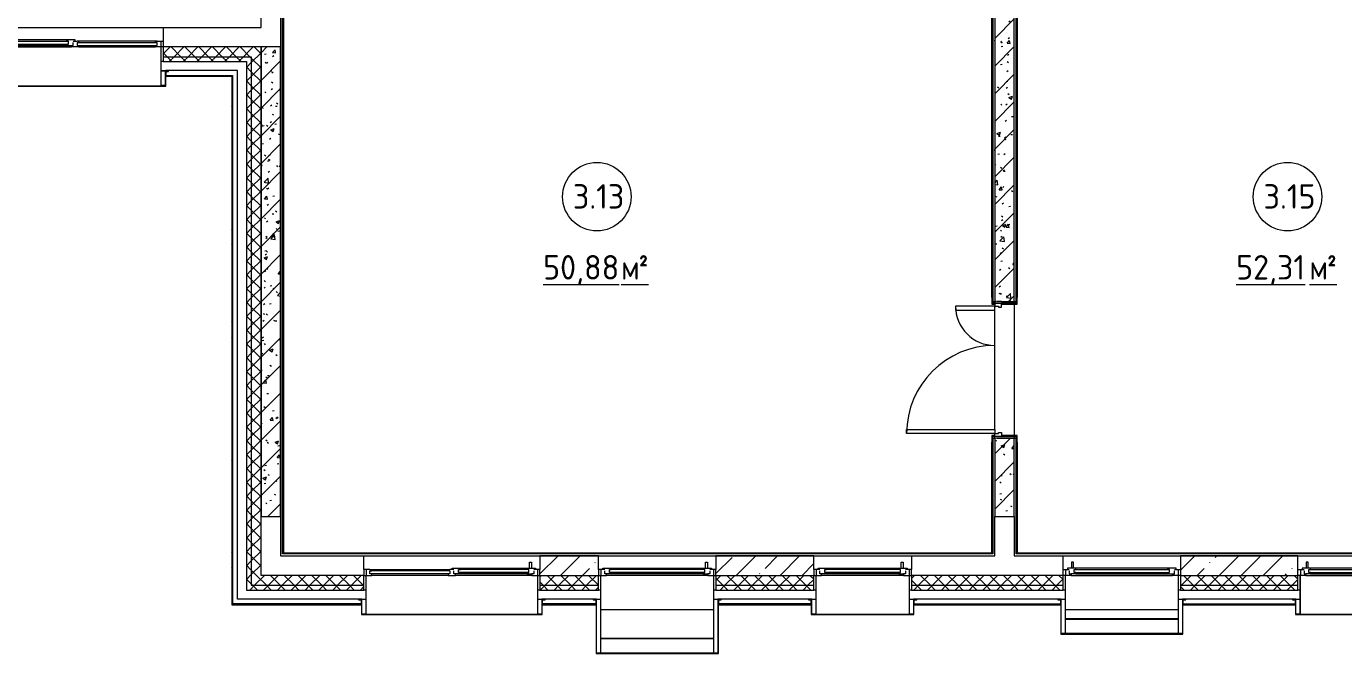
# Model space of a CAD drawing. Header units: millimetres. Extents: x -584918 to 2941280, y 3000189 to 4229862.
# Drawn here: x -440733 to -427265, y 4026386 to 4032796 of the extents above; entities that cross this region are included whole.
import ezdxf

# ---------------------------------------------------------------- set-up
doc = ezdxf.new("R2010")
doc.units = ezdxf.units.MM
doc.linetypes.add('ASVP_Невидимые', pattern=[5, 3, -2])
for name, color, linetype, lineweight in [('_ Окна', 7, 'Continuous', 0), ('Двери', 7, 'Continuous', 0), ('Марки помещений', 7, 'Continuous', 0), ('Обобщенные модели', 7, 'Continuous', 0), ('Ограждение', 7, 'Continuous', 0), ('Окна', 7, 'Continuous', 0), ('Перекрытие', 7, 'Continuous', 0), ('Стены внутренние', 7, 'Continuous', 0), ('Стены наружные', 7, 'Continuous', 0), ('Стены несущие', 7, 'Continuous', 0), ('Стены отделка', 7, 'Continuous', 0), ('Стены перегородки', 7, 'Continuous', 0), ('Стены штриховка', 7, 'Continuous', 0)]:
    doc.layers.add(name, color=color, linetype=linetype, lineweight=lineweight)
doc.styles.add('GOST Common_2', font='', dxfattribs={"height": 500})
doc.styles.add('GOST Common_3', font='', dxfattribs={"width": 0.9, "height": 500})
doc.styles.get('GOST Common_2').set_extended_font_data('GOST Common')
doc.styles.get('GOST Common_3').set_extended_font_data('GOST Common')
pattern_1 = [(45, (-440814.02, 4025236.82), (-141.4214, 141.4214), [])]
pattern_2 = [(50, (-440814.02, 4025236.82), (364.368, -31.878), [38.1, -419.1]), (355, (-440814.02, 4025236.8), (-70.486, 382.113), [30.48, -335.28]), (100.451, (-440783.66, 4025234.16), (293.885, 350.233), [32.38, -356.18]), (46.184, (-440814, 4025338.4), (542.158, -84.086), [57.15, -628.65]), (96.636, (-440768.84, 4025331.4), (474.805, 494.855), [48.57, -534.27]), (351.184, (-440814, 4025338.4), (474.81, 494.85), [45.72, -502.92]), (21, (-440763.22, 4025313.02), (303.2285, -204.5305), [38.1, -419.1]), (326, (-440763.22, 4025313), (123.604, 368.376), [30.48, -335.28]), (71.451, (-440737.95, 4025295.97), (426.834, 163.843), [32.38, -356.18]), (37.5, (-440814.02, 4025236.82), (6.1766, 169.1102), [16.764, -314.452, 16.764, -323.596, -336.55]), (37.5, (-440814.02, 4025236.82), (6.1766, 169.1102), [-671.576, 16.764, -319.786]), (7.5, (-440814.02, 4025236.82), (133.6389, 200.3615), [16.764, -177.292, 16.764, -306.832, -128.27]), (7.5, (-440814.02, 4025236.82), (133.6389, 200.3615), [-517.652, 16.764, -111.506]), (327.5, (-440927.3, 4025236.82), (271.1818, -11.4584), [16.764, -110.236, 16.764, -379.476, -525.78]), (327.5, (-440927.3, 4025236.82), (271.1818, -11.4584), [-523.24, 16.764, -509.016]), (317.5, (-440978.1, 4025236.82), (296.2585, 50.853), [16.764, -148.336, 16.764, -246.38, -373.38]), (317.5, (-440978.1, 4025236.82), (296.2585, 50.853), [-428.244, 16.764, -356.616])]
pattern_3 = [(45, (-440814.02, 4025236.82), (-224.5064, 224.5064), []), (45, (-440589.5, 4025236.82), (-224.5064, 224.5064), [396.875, -79.375, 3.353, -76.022])]
pattern_4 = [(45, (-440814.02, 4025236.8), (-235.732, 235.732), []), (45, (-440656.87, 4025236.8), (-235.732, 235.732), [])]
pattern_5 = [(45, (-440814.02, 4025236.82), (-70.7107, 70.7107), []), (135, (-440814.02, 4025236.82), (-70.7107, -70.7107), [])]

# ---------------------------------------------------------------- blocks, each defined once
blk = doc.blocks.new('ASVP_ДверьДеревянная_2 полотна - Межкомнатная 1300х2000h_полотна_ Г Л _1220 в свету_-7769643-АР Этаж 03')
at = {"layer": 'Двери', "linetype": 'ASVP_Невидимые', "lineweight": 18}
for p, q in [((-680, -30), (-700, -30)), ((-700, -30), (-700, -100)), ((-700, -100), (-680, -100)), ((-680, -100), (-680, -30)), ((680, -100), (680, -30)), ((680, -30), (700, -30)), ((700, -100), (680, -100)), ((700, -30), (700, -100))]:
    blk.add_line(p, q, dxfattribs=at)
at = {"layer": 'Двери', "lineweight": 18}
for p, q in [((-680, -30), (-680, -100)), ((-640, -30), (-680, -30)), ((-680, -100), (-650, -100)), ((-650, -100), (-650, -60)), ((-650, -60), (-640, -60)), ((-610, -100), (-650, -100)), ((-650, -100), (-650, -500)), ((-640, -60), (-640, -30)), ((-610, -500), (-610, -100)), ((610, -1000), (610, -100)), ((610, -100), (650, -100)), ((640, -30), (680, -30)), ((640, -60), (640, -30)), ((650, -60), (640, -60)), ((650, -100), (650, -60)), ((650, -100), (650, -1000)), ((680, -100), (650, -100)), ((680, -30), (680, -100)), ((-650, -500), (-610, -500)), ((650, -1000), (610, -1000))]:
    blk.add_line(p, q, dxfattribs=at)
at = {"layer": 'Двери'}
for centre, radius, start, end in [((-650, -100), 400, 270, 0), ((650, -100), 900, 180, 270)]:
    blk.add_arc(centre, radius, start, end, dxfattribs=at)
blk = doc.blocks.new('ASVP_НАЛИЧНИК МДФ_Двери - Наличник дверной МДФ-7488637-АР Этаж 03')
at = {"layer": 'Обобщенные модели'}
for p, q in [((-740, 5), (-740, 0)), ((-740, 0), (-681, 0)), ((-675, 10), (-735, 10)), ((-681, 1), (-680, 1)), ((-681, 0), (-681, 1)), ((-680, 1), (-680, -150)), ((-670, -150), (-670, 5)), ((670, 5), (670, -150)), ((735, 10), (675, 10)), ((680, 1), (681, 1)), ((680, -150), (680, 1)), ((681, 1), (681, 0)), ((681, 0), (740, 0)), ((740, 0), (740, 5))]:
    blk.add_line(p, q, dxfattribs=at)
for centre, start, end in [((-735, 5), 90, 180), ((-675, 5), 360, 90), ((675, 5), 90, 180), ((735, 5), 0, 90)]:
    blk.add_arc(centre, 5, start, end, dxfattribs=at)
blk = doc.blocks.new('ASVP_НАЛИЧНИК МДФ_Двери - Наличник дверной МДФ-7488638-АР Этаж 03')
at = {"layer": 'Обобщенные модели'}
for p, q in [((-740, 5), (-740, 0)), ((-740, 0), (-681, 0)), ((-675, 10), (-735, 10)), ((-681, 1), (-680, 1)), ((-681, 0), (-681, 1)), ((-680, 1), (-680, -20)), ((-670, -20), (-670, 5)), ((670, 5), (670, -20)), ((735, 10), (675, 10)), ((680, 1), (681, 1)), ((680, -20), (680, 1)), ((681, 1), (681, 0)), ((681, 0), (740, 0)), ((740, 0), (740, 5))]:
    blk.add_line(p, q, dxfattribs=at)
for centre, start, end in [((-735, 5), 90, 180), ((-675, 5), 360, 90), ((675, 5), 90, 180), ((735, 5), 0, 90)]:
    blk.add_arc(centre, 5, start, end, dxfattribs=at)
blk = doc.blocks.new('Окно_ПВХ_2Створки_1Фрамуга-верх - ОП_2100_h_х1750_2ст1фр-7975844-АР Этаж 03')
at = {"layer": '_ Окна'}
for p, q in [((-900, -40), (-837, -40)), ((-900, -100), (-900, -40)), ((-819, -100), (-900, -100)), ((-875, -40), (-875, -100)), ((-855, -26), (-855, -40)), ((-770, -26), (-855, -26)), ((-837, -54), (-837, -86)), ((-837, -86), (-819, -86)), ((-819, -86), (-819, -100)), ((-770, -86), (-819, -86)), ((-788, -40), (-770, -40)), ((-788, -72), (-788, -40)), ((-788, -40), (-69, -40)), ((-770, -72), (-788, -72)), ((-788, -72), (-69, -72)), ((-770, -40), (-770, -26)), ((-770, -86), (-770, -72)), ((-2, -26), (-87, -26)), ((-87, -40), (-87, -26)), ((-69, -40), (-87, -40)), ((-87, -72), (-69, -72)), ((-87, -86), (-87, -72)), ((-87, -86), (-38, -86)), ((-69, -72), (-69, -40)), ((-38, -86), (-20, -86)), ((-38, -100), (-38, -86)), ((38, -100), (-38, -100)), ((-20, -40), (20, -40)), ((-20, -86), (-20, -54)), ((-2, -40), (-2, -26)), ((38, -40), (20, -40)), ((20, -54), (20, -86)), ((20, -54), (837, -54)), ((20, -54), (38, -54)), ((20, -86), (38, -86)), ((38, -54), (38, -40)), ((38, -86), (38, -100)), ((38, -86), (819, -86)), ((837, -40), (819, -40)), ((819, -54), (819, -40)), ((837, -54), (819, -54)), ((819, -86), (837, -86)), ((819, -100), (819, -86)), ((900, -100), (819, -100)), ((837, -40), (900, -40)), ((837, -86), (837, -54)), ((875, -40), (875, -100)), ((900, -40), (900, -100))]:
    blk.add_line(p, q, dxfattribs=at)
at = {"layer": 'Окна'}
for p, q in [((-794, 34), (-814, 34)), ((-814, 34), (-814, -26)), ((-794, -26), (-794, 34)), ((-819, -100), (-38, -100)), ((-87, -26), (-770, -26)), ((-770, -86), (-87, -86)), ((819, -40), (38, -40)), ((38, -100), (819, -100))]:
    blk.add_line(p, q, dxfattribs=at)
blk = doc.blocks.new('Окно_ПВХ_1Створка_1Фрамуга-верх - ОП_2100_h_х1150_1ст1фр-7962693-АР Этаж 03')
at = {"layer": '_ Окна'}
for p, q in [((-600, -40), (-537, -40)), ((-600, -100), (-600, -40)), ((-519, -100), (-600, -100)), ((-575, -40), (-575, -100)), ((-555, -26), (-555, -40)), ((-470, -26), (-555, -26)), ((-537, -54), (-537, -86)), ((-537, -86), (-519, -86)), ((-519, -86), (-519, -100)), ((-470, -86), (-519, -86)), ((-488, -40), (-470, -40)), ((-488, -72), (-488, -40)), ((-488, -40), (488, -40)), ((-470, -72), (-488, -72)), ((-488, -72), (488, -72)), ((-470, -40), (-470, -26)), ((-470, -86), (-470, -72)), ((555, -26), (470, -26)), ((470, -40), (470, -26)), ((488, -40), (470, -40)), ((470, -72), (488, -72)), ((470, -86), (470, -72)), ((470, -86), (519, -86)), ((488, -72), (488, -40)), ((519, -86), (537, -86)), ((519, -100), (519, -86)), ((600, -100), (519, -100)), ((537, -40), (600, -40)), ((537, -86), (537, -54)), ((555, -40), (555, -26)), ((575, -40), (575, -100)), ((600, -40), (600, -100))]:
    blk.add_line(p, q, dxfattribs=at)
at = {"layer": 'Окна'}
for p, q in [((-494, 34), (-514, 34)), ((-514, 34), (-514, -26)), ((-494, -26), (-494, 34)), ((-519, -100), (519, -100)), ((470, -26), (-470, -26)), ((-470, -86), (470, -86))]:
    blk.add_line(p, q, dxfattribs=at)
blk = doc.blocks.new('Окно_ПВХ_2Створки_1Фрамуга-верх - ОП_2100_h_х1750_2ст1фр-7979835-АР Этаж 03')
at = {"layer": '_ Окна'}
for p, q in [((-819, 100), (-900, 100)), ((-900, 100), (-900, 40)), ((-900, 40), (-837, 40)), ((-875, 40), (-875, 100)), ((-855, 26), (-855, 40)), ((-770, 26), (-855, 26)), ((-837, 54), (-837, 86)), ((-837, 86), (-819, 86)), ((-819, 86), (-819, 100)), ((-770, 86), (-819, 86)), ((-788, 72), (-788, 40)), ((-770, 72), (-788, 72)), ((-788, 72), (-69, 72)), ((-788, 40), (-770, 40)), ((-788, 40), (-69, 40)), ((-770, 86), (-770, 72)), ((-770, 40), (-770, 26)), ((-87, 86), (-87, 72)), ((-87, 86), (-38, 86)), ((-87, 72), (-69, 72)), ((-87, 40), (-87, 26)), ((-69, 40), (-87, 40)), ((-2, 26), (-87, 26)), ((-69, 72), (-69, 40)), ((38, 100), (-38, 100)), ((-38, 100), (-38, 86)), ((-38, 86), (-20, 86)), ((-20, 86), (-20, 54)), ((-20, 40), (20, 40)), ((-2, 40), (-2, 26)), ((20, 54), (20, 86)), ((20, 86), (38, 86)), ((20, 54), (837, 54)), ((20, 54), (38, 54)), ((38, 40), (20, 40)), ((38, 86), (38, 100)), ((38, 86), (819, 86)), ((38, 54), (38, 40)), ((819, 100), (819, 86)), ((900, 100), (819, 100)), ((819, 86), (837, 86)), ((819, 54), (819, 40)), ((837, 54), (819, 54)), ((837, 40), (819, 40)), ((837, 86), (837, 54)), ((837, 40), (900, 40)), ((875, 40), (875, 100)), ((900, 40), (900, 100))]:
    blk.add_line(p, q, dxfattribs=at)
at = {"layer": 'Окна'}
for p, q in [((-819, 100), (-38, 100)), ((-814, -34), (-814, 26)), ((-794, 26), (-794, -34)), ((-770, 86), (-87, 86)), ((-87, 26), (-770, 26)), ((38, 100), (819, 100)), ((819, 40), (38, 40)), ((-794, -34), (-814, -34))]:
    blk.add_line(p, q, dxfattribs=at)
blk = doc.blocks.new('Окно_ПВХ_1Створка_1Фрамуга-верх - ОП_2100_h_х950_1ст1фр-7962690-АР Этаж 03')
at = {"layer": '_ Окна'}
for p, q in [((-419, 100), (-500, 100)), ((-500, 100), (-500, 40)), ((-500, 40), (-437, 40)), ((-475, 40), (-475, 100)), ((-455, 26), (-455, 40)), ((-370, 26), (-455, 26)), ((-437, 54), (-437, 86)), ((-437, 86), (-419, 86)), ((-419, 86), (-419, 100)), ((-370, 86), (-419, 86)), ((-388, 72), (-388, 40)), ((-370, 72), (-388, 72)), ((-388, 72), (388, 72)), ((-388, 40), (-370, 40)), ((-388, 40), (388, 40)), ((-370, 86), (-370, 72)), ((-370, 40), (-370, 26)), ((370, 86), (370, 72)), ((370, 86), (419, 86)), ((370, 72), (388, 72)), ((370, 40), (370, 26)), ((388, 40), (370, 40)), ((455, 26), (370, 26)), ((388, 72), (388, 40)), ((419, 100), (419, 86)), ((500, 100), (419, 100)), ((419, 86), (437, 86)), ((437, 86), (437, 54)), ((437, 40), (500, 40)), ((455, 40), (455, 26)), ((475, 40), (475, 100)), ((500, 40), (500, 100))]:
    blk.add_line(p, q, dxfattribs=at)
at = {"layer": 'Окна'}
for p, q in [((-419, 100), (419, 100)), ((-414, -34), (-414, 26)), ((-394, 26), (-394, -34)), ((-370, 86), (370, 86)), ((370, 26), (-370, 26)), ((-394, -34), (-414, -34))]:
    blk.add_line(p, q, dxfattribs=at)
blk = doc.blocks.new('Окно_ПВХ_1Створка_1Фрамуга-верх - ОП_2100_h_х1150_1ст1фр-7962691-АР Этаж 03')
at = {"layer": '_ Окна'}
for p, q in [((-519, 100), (-600, 100)), ((-600, 100), (-600, 40)), ((-600, 40), (-537, 40)), ((-575, 40), (-575, 100)), ((-555, 26), (-555, 40)), ((-470, 26), (-555, 26)), ((-537, 54), (-537, 86)), ((-537, 86), (-519, 86)), ((-519, 86), (-519, 100)), ((-470, 86), (-519, 86)), ((-488, 72), (-488, 40)), ((-470, 72), (-488, 72)), ((-488, 72), (488, 72)), ((-488, 40), (-470, 40)), ((-488, 40), (488, 40)), ((-470, 86), (-470, 72)), ((-470, 40), (-470, 26)), ((470, 86), (470, 72)), ((470, 86), (519, 86)), ((470, 72), (488, 72)), ((470, 40), (470, 26)), ((488, 40), (470, 40)), ((555, 26), (470, 26)), ((488, 72), (488, 40)), ((519, 100), (519, 86)), ((600, 100), (519, 100)), ((519, 86), (537, 86)), ((537, 86), (537, 54)), ((537, 40), (600, 40)), ((555, 40), (555, 26)), ((575, 40), (575, 100)), ((600, 40), (600, 100))]:
    blk.add_line(p, q, dxfattribs=at)
at = {"layer": 'Окна'}
for p, q in [((-519, 100), (519, 100)), ((-514, -34), (-514, 26)), ((-494, 26), (-494, -34)), ((-470, 86), (470, 86)), ((470, 26), (-470, 26)), ((-494, -34), (-514, -34))]:
    blk.add_line(p, q, dxfattribs=at)
blk = doc.blocks.new('Откос с зашивкой _верх_низ_ - Откос-7944808-АР Этаж 03')
at = {"layer": 'Обобщенные модели'}
for p, q in [((-925, 100), (-925, -50)), ((-875, 100), (-925, 100)), ((-920, -55), (-920, 95)), ((-920, 95), (-875, 95)), ((-880, 100), (-880, -300)), ((-875, 100), (-880, 100)), ((875, 100), (-875, 100)), ((-875, -300), (-875, 100)), ((-875, 95), (-875, 100)), ((-875, 100), (875, 100)), ((880, 100), (875, 100)), ((875, 100), (875, -300)), ((925, 100), (875, 100)), ((875, 100), (875, 95)), ((875, 95), (920, 95)), ((880, -300), (880, 100)), ((920, 95), (920, -55)), ((925, -50), (925, 100)), ((-925, -50), (-955, -50)), ((-955, -50), (-955, -55)), ((-955, -55), (-920, -55)), ((-880, -55), (-920, -55)), ((920, -55), (880, -55)), ((920, -55), (955, -55)), ((955, -50), (925, -50)), ((955, -55), (955, -50))]:
    blk.add_line(p, q, dxfattribs=at)
blk = doc.blocks.new('Откос с зашивкой _верх_низ_ - Откос-7920943-АР Этаж 03')
at = {"layer": 'Обобщенные модели'}
for p, q in [((-880, 300), (-880, -100)), ((-875, -100), (-875, 300)), ((875, 300), (875, -100)), ((880, -100), (880, 300)), ((-920, 55), (-955, 55)), ((-955, 55), (-955, 50)), ((-955, 50), (-925, 50)), ((-925, 50), (-925, -100)), ((-920, -95), (-920, 55)), ((-920, 55), (-880, 55)), ((880, 55), (920, 55)), ((955, 55), (920, 55)), ((920, 55), (920, -95)), ((925, -100), (925, 50)), ((925, 50), (955, 50)), ((955, 50), (955, 55)), ((-925, -100), (-875, -100)), ((-875, -95), (-920, -95)), ((-880, -100), (-875, -100)), ((-875, -100), (-875, -95)), ((-875, -100), (875, -100)), ((875, -100), (-875, -100)), ((920, -95), (875, -95)), ((875, -95), (875, -100)), ((875, -100), (880, -100)), ((875, -100), (925, -100))]:
    blk.add_line(p, q, dxfattribs=at)
blk = doc.blocks.new('Откос с зашивкой _верх_низ_ - Откос-7944821-АР Этаж 03')
at = {"layer": 'Обобщенные модели'}
for p, q in [((-580, 300), (-580, -300)), ((-575, -300), (-575, 300)), ((575, 300), (575, -300)), ((580, -300), (580, 300)), ((-620, 55), (-655, 55)), ((-655, 55), (-655, 50)), ((-655, 50), (-625, 50)), ((-625, 50), (-625, -300)), ((-620, -295), (-620, 55)), ((-620, 55), (-580, 55)), ((580, 55), (620, 55)), ((655, 55), (620, 55)), ((620, 55), (620, -295)), ((625, -300), (625, 50)), ((625, 50), (655, 50)), ((655, 50), (655, 55)), ((-575, -50), (575, -50)), ((-625, -300), (-575, -300)), ((-575, -295), (-620, -295)), ((-580, -300), (-575, -300)), ((-575, -300), (-575, -295)), ((575, -295), (-575, -295)), ((-575, -300), (575, -300)), ((575, -300), (-575, -300)), ((620, -295), (575, -295)), ((575, -295), (575, -300)), ((575, -300), (580, -300)), ((575, -300), (625, -300))]:
    blk.add_line(p, q, dxfattribs=at)
blk = doc.blocks.new('Откос с зашивкой _верх_низ_ - Откос-7944809-АР Этаж 03')
at = {"layer": 'Обобщенные модели'}
for p, q in [((-480, 300), (-480, -100)), ((-475, -100), (-475, 300)), ((475, 300), (475, -100)), ((480, -100), (480, 300)), ((-520, 55), (-555, 55)), ((-555, 55), (-555, 50)), ((-555, 50), (-525, 50)), ((-525, 50), (-525, -100)), ((-520, -95), (-520, 55)), ((-520, 55), (-480, 55)), ((480, 55), (520, 55)), ((555, 55), (520, 55)), ((520, 55), (520, -95)), ((525, -100), (525, 50)), ((525, 50), (555, 50)), ((555, 50), (555, 55)), ((-525, -100), (-475, -100)), ((-475, -95), (-520, -95)), ((-480, -100), (-475, -100)), ((-475, -100), (-475, -95)), ((-475, -100), (475, -100)), ((475, -100), (-475, -100)), ((520, -95), (475, -95)), ((475, -95), (475, -100)), ((475, -100), (480, -100)), ((475, -100), (525, -100))]:
    blk.add_line(p, q, dxfattribs=at)
blk = doc.blocks.new('Откос с зашивкой _верх_низ_ - Откос-7944816-АР Этаж 03')
at = {"layer": 'Обобщенные модели'}
for p, q in [((-580, 300), (-580, -500)), ((-575, -500), (-575, 300)), ((575, 300), (575, -500)), ((580, -500), (580, 300)), ((-620, 55), (-655, 55)), ((-655, 55), (-655, 50)), ((-655, 50), (-625, 50)), ((-625, 50), (-625, -500)), ((-620, -495), (-620, 55)), ((-620, 55), (-580, 55)), ((580, 55), (620, 55)), ((655, 55), (620, 55)), ((620, 55), (620, -495)), ((625, -500), (625, 50)), ((625, 50), (655, 50)), ((655, 50), (655, 55)), ((-575, -50), (575, -50)), ((-625, -500), (-575, -500)), ((-575, -495), (-620, -495)), ((-580, -500), (-575, -500)), ((-575, -500), (-575, -495)), ((575, -495), (-575, -495)), ((-575, -500), (575, -500)), ((575, -500), (-575, -500)), ((620, -495), (575, -495)), ((575, -495), (575, -500)), ((575, -500), (580, -500)), ((575, -500), (625, -500))]:
    blk.add_line(p, q, dxfattribs=at)
blk = doc.blocks.new('Ограждение 23 - Ограждение 1-7951015-АР Этаж 03')
at = {"layer": 'Ограждение'}
for p, q in [((10706, 1509), (11856, 1509)), ((11856, 1499), (10706, 1499))]:
    blk.add_line(p, q, dxfattribs=at)
blk = doc.blocks.new('Ограждение 24 - Ограждение 1-7951267-АР Этаж 03')
at = {"layer": 'Ограждение'}
for p, q in [((5956, 1309), (7106, 1309)), ((7106, 1299), (5956, 1299))]:
    blk.add_line(p, q, dxfattribs=at)
blk = doc.blocks.new('ASVP_Марка_Помещение_ДваЗначения - Номер Площадь-685795-АР Этаж 03')
at = {"layer": 'Марки помещений'}
blk.add_circle((0, 0), 3.5, dxfattribs=at)

msp = doc.modelspace()

# ---------------------------------------------------------------- hatches: boundary and pattern name
at = {"layer": 'Стены внутренние'}
h = msp.add_hatch(dxfattribs=at)
h.set_pattern_fill('FP_4', color=256, style=0, pattern_type=2)
h.set_pattern_definition(pattern_1)
h.paths.add_polyline_path([(-430763.121, 4027786.149), (-430633.121, 4027786.149), (-430633.121, 4028586.149), (-430833.121, 4028586.149), (-430833.121, 4027786.149)])
h.paths.add_polyline_path([(-430633.121, 4029986.149), (-430633.121, 4033886.149), (-430833.121, 4033886.149), (-430833.121, 4029986.149), (-430763.121, 4029986.149)])
h = msp.add_hatch(dxfattribs=at)
h.set_pattern_fill('FP_5', color=256, style=0, pattern_type=2)
h.set_pattern_definition(pattern_2)
h.paths.add_polyline_path([(-430763.121, 4027786.149), (-430633.121, 4027786.149), (-430633.121, 4028586.149), (-430833.121, 4028586.149), (-430833.121, 4027786.149)])
h.paths.add_polyline_path([(-430633.121, 4029986.149), (-430633.121, 4033886.149), (-430833.121, 4033886.149), (-430833.121, 4029986.149), (-430763.121, 4029986.149)])
h = msp.add_hatch(dxfattribs=at)
h.set_pattern_fill('FP_2', color=256, style=0, pattern_type=2)
h.set_pattern_definition(pattern_3)
h.paths.add_polyline_path([(-434883.121, 4027186.149), (-434883.121, 4027386.149), (-435483.121, 4027386.149), (-435483.121, 4027186.149), (-434903.121, 4027186.149)])
h.paths.add_polyline_path([(-432683.121, 4027186.149), (-432683.121, 4027386.149), (-433683.121, 4027386.149), (-433683.121, 4027186.149), (-433206.124, 4027186.149)])
h = msp.add_hatch(dxfattribs=at)
h.set_pattern_fill('FP_2', color=256, style=0, pattern_type=2)
h.set_pattern_definition(pattern_3)
h.paths.add_polyline_path([(-427753.121, 4027186.149), (-427733.121, 4027186.149), (-427733.121, 4027386.149), (-428933.121, 4027386.149), (-428933.121, 4027186.149), (-428394.576, 4027186.149)])
at = {"layer": 'Стены наружные'}
h = msp.add_hatch(dxfattribs=at)
h.set_pattern_fill('FP_1', color=256, style=0, pattern_type=2)
h.set_pattern_definition(pattern_5)
h.paths.add_polyline_path([(-438979.982, 4032486.149), (-438433.121, 4032486.149), (-438433.121, 4032586.149), (-439333.121, 4032586.149), (-439333.121, 4032486.149), (-439308.121, 4032486.149)])
h.paths.add_polyline_path([(-441133.121, 4032486.149), (-441133.121, 4032586.149), (-441733.121, 4032586.149), (-441733.121, 4032486.149), (-441153.121, 4032486.149)])
h.paths.add_polyline_path([(-446197.305, 4032486.149), (-444933.121, 4032486.149), (-444933.121, 4032586.149), (-446483.121, 4032586.149), (-446483.121, 4032486.149), (-446463.121, 4032486.149)])
h.paths.add_polyline_path([(-442953.121, 4032486.149), (-442933.121, 4032486.149), (-442933.121, 4032586.149), (-443933.121, 4032586.149), (-443933.121, 4032486.149), (-443791.531, 4032486.149)])
h.paths.add_polyline_path([(-447703.121, 4032486.149), (-447683.121, 4032486.149), (-447683.121, 4032586.149), (-448883.121, 4032586.149), (-448883.121, 4032486.149), (-448603.079, 4032486.149)])
h.paths.add_polyline_path([(-450683.121, 4032486.149), (-450683.121, 4032586.149), (-451833.121, 4032586.149), (-451832.168, 4032486.149), (-450703.121, 4032486.149)])
h = msp.add_hatch(dxfattribs=at)
h.set_pattern_fill('FP_1', color=256, style=0, pattern_type=2)
h.set_pattern_definition(pattern_5)
h.paths.add_polyline_path([(-438333.121, 4027186.149), (-438333.121, 4032586.149), (-438433.121, 4032586.149), (-438433.121, 4027186.149)])
h = msp.add_hatch(dxfattribs=at)
h.set_pattern_fill('FP_4', color=256, style=0, pattern_type=2)
h.set_pattern_definition(pattern_1)
h.paths.add_polyline_path([(-438333.121, 4027786.149), (-438133.121, 4027786.149), (-438133.121, 4032586.149), (-438333.121, 4032586.149), (-438333.121, 4030442.559)])
h = msp.add_hatch(dxfattribs=at)
h.set_pattern_fill('FP_5', color=256, style=0, pattern_type=2)
h.set_pattern_definition(pattern_2)
h.paths.add_polyline_path([(-438333.121, 4027786.149), (-438133.121, 4027786.149), (-438133.121, 4032586.149), (-438333.121, 4032586.149), (-438333.121, 4030442.559)])
h = msp.add_hatch(dxfattribs=at)
h.set_pattern_fill('FP_1', color=256, style=0, pattern_type=2)
h.set_pattern_definition(pattern_5)
h.paths.add_polyline_path([(-438575.121, 4032436.149), (-438483.121, 4032436.149), (-438483.121, 4032486.149), (-439333.121, 4032486.149), (-439333.121, 4032436.149), (-438625.121, 4032436.149)])
h.paths.add_polyline_path([(-441133.121, 4032436.149), (-441133.121, 4032486.149), (-441733.121, 4032486.149), (-441733.121, 4032436.149), (-441153.121, 4032436.149)])
h.paths.add_polyline_path([(-442953.121, 4032436.149), (-442933.121, 4032436.149), (-442933.121, 4032486.149), (-443933.121, 4032486.149), (-443933.121, 4032436.149), (-442958.121, 4032436.149)])
h.paths.add_polyline_path([(-444953.121, 4032436.149), (-444933.121, 4032436.149), (-444933.121, 4032486.149), (-446483.121, 4032486.149), (-446483.121, 4032436.149), (-444958.121, 4032436.149)])
h.paths.add_polyline_path([(-450683.121, 4032436.149), (-450683.121, 4032486.149), (-451883.121, 4032486.149), (-451883.121, 4032436.149), (-450703.121, 4032436.149)])
h.paths.add_polyline_path([(-448858.121, 4032436.149), (-447683.121, 4032436.149), (-447683.121, 4032486.149), (-448883.121, 4032486.149), (-448883.121, 4032436.149), (-448863.121, 4032436.149)])
h = msp.add_hatch(dxfattribs=at)
h.set_pattern_fill('FP_1', color=256, style=0, pattern_type=2)
h.set_pattern_definition(pattern_5)
h.paths.add_polyline_path([(-438483.121, 4027086.149), (-438433.121, 4027086.149), (-438433.121, 4032486.149), (-438483.121, 4032486.149), (-438483.121, 4027088.323)])
h = msp.add_hatch(dxfattribs=at)
h.set_pattern_fill('FP_6', color=256, style=0, pattern_type=2)
h.set_pattern_definition(pattern_4)
h.paths.add_polyline_path([(-438979.982, 4032286.149), (-438633.121, 4032286.149), (-438633.121, 4032294.149), (-439308.121, 4032294.149), (-439308.121, 4032286.149)])
h = msp.add_hatch(dxfattribs=at)
h.set_pattern_fill('FP_6', color=256, style=0, pattern_type=2)
h.set_pattern_definition(pattern_4)
h.paths.add_polyline_path([(-438633.121, 4026886.149), (-438625.121, 4026886.149), (-438625.121, 4032294.149), (-438633.121, 4032294.149), (-438633.121, 4026894.149)])
h = msp.add_hatch(dxfattribs=at)
h.set_pattern_fill('FP_1', color=256, style=0, pattern_type=2)
h.set_pattern_definition(pattern_5)
h.paths.add_polyline_path([(-425908.121, 4027086.149), (-425033.121, 4027086.149), (-425033.121, 4027186.149), (-425933.121, 4027186.149), (-425933.121, 4027086.149), (-425913.121, 4027086.149)])
h.paths.add_polyline_path([(-430833.121, 4027086.149), (-430133.121, 4027086.149), (-430133.121, 4027186.149), (-431683.121, 4027186.149), (-431683.121, 4027086.149), (-431281.505, 4027086.149)])
h.paths.add_polyline_path([(-428908.121, 4027086.149), (-427733.121, 4027086.149), (-427733.121, 4027186.149), (-428933.121, 4027186.149), (-428933.121, 4027086.149), (-428913.121, 4027086.149)])
h.paths.add_polyline_path([(-433658.121, 4027086.149), (-432683.121, 4027086.149), (-432683.121, 4027186.149), (-433683.121, 4027186.149), (-433683.121, 4027086.149), (-433663.121, 4027086.149)])
h.paths.add_polyline_path([(-434883.121, 4027086.149), (-434883.121, 4027186.149), (-435483.121, 4027186.149), (-435483.121, 4027086.149), (-434903.121, 4027086.149)])
h.paths.add_polyline_path([(-437283.121, 4027086.149), (-437283.121, 4027186.149), (-438433.121, 4027186.149), (-438432.168, 4027086.149), (-437303.121, 4027086.149)])
h = msp.add_hatch(dxfattribs=at)
h.set_pattern_fill('FP_1', color=256, style=0, pattern_type=2)
h.set_pattern_definition(pattern_5)
h.paths.add_polyline_path([(-425225.121, 4027036.149), (-425083.121, 4027036.149), (-425083.121, 4027086.149), (-425933.121, 4027086.149), (-425933.121, 4027036.149), (-425233.121, 4027036.149)])
h.paths.add_polyline_path([(-427733.121, 4027036.149), (-427733.121, 4027086.149), (-428933.121, 4027086.149), (-428933.121, 4027036.149), (-427753.121, 4027036.149)])
h.paths.add_polyline_path([(-430133.121, 4027036.149), (-430133.121, 4027086.149), (-431683.121, 4027086.149), (-431683.121, 4027036.149), (-430153.121, 4027036.149)])
h.paths.add_polyline_path([(-432683.121, 4027036.149), (-432683.121, 4027086.149), (-433683.121, 4027086.149), (-433683.121, 4027036.149), (-433206.124, 4027036.149)])
h.paths.add_polyline_path([(-434903.121, 4027036.149), (-434883.121, 4027036.149), (-434883.121, 4027086.149), (-435483.121, 4027086.149), (-435483.121, 4027036.149), (-434908.121, 4027036.149)])
h.paths.add_polyline_path([(-437283.121, 4027036.149), (-437283.121, 4027086.149), (-438483.121, 4027086.149), (-438483.121, 4027036.149), (-437303.121, 4027036.149)])
h = msp.add_hatch(dxfattribs=at)
h.set_pattern_fill('FP_6', color=256, style=0, pattern_type=2)
h.set_pattern_definition(pattern_4)
h.paths.add_polyline_path([(-438575.121, 4026886.149), (-437308.121, 4026886.149), (-437308.121, 4026894.149), (-438625.121, 4026894.149), (-438625.121, 4026886.149)])
h = msp.add_hatch(dxfattribs=at)
h.set_pattern_fill('FP_6', color=256, style=0, pattern_type=2)
h.set_pattern_definition(pattern_4)
h.paths.add_polyline_path([(-434908.121, 4026886.149), (-434908.121, 4026894.149), (-435458.121, 4026894.149), (-435458.121, 4026886.149), (-435130.743, 4026886.149)])
h = msp.add_hatch(dxfattribs=at)
h.set_pattern_fill('FP_6', color=256, style=0, pattern_type=2)
h.set_pattern_definition(pattern_4)
h.paths.add_polyline_path([(-433658.121, 4026886.149), (-432708.121, 4026886.149), (-432708.121, 4026894.149), (-433658.121, 4026894.149)])
h = msp.add_hatch(dxfattribs=at)
h.set_pattern_fill('FP_6', color=256, style=0, pattern_type=2)
h.set_pattern_definition(pattern_4)
h.paths.add_polyline_path([(-430833.121, 4026886.149), (-430158.121, 4026886.149), (-430158.121, 4026894.149), (-431658.121, 4026894.149), (-431658.121, 4026886.149), (-431281.505, 4026886.149)])
h = msp.add_hatch(dxfattribs=at)
h.set_pattern_fill('FP_6', color=256, style=0, pattern_type=2)
h.set_pattern_definition(pattern_4)
h.paths.add_polyline_path([(-427758.121, 4026886.149), (-427758.121, 4026894.149), (-428908.121, 4026894.149), (-428908.121, 4026886.149), (-428394.576, 4026886.149)])

# ---------------------------------------------------------------- linework, layer by layer
at = {"layer": 'Перекрытие'}
for p, q in [((-430633.121, 4029986.149), (-430633.121, 4029966.149)), ((-430833.121, 4028676.149), (-430833.121, 4029896.149)), ((-430633.121, 4029956.149), (-430633.121, 4028616.149)), ((-430633.121, 4028606.149), (-430633.121, 4028586.149))]:
    msp.add_line(p, q, dxfattribs=at)
at = {"layer": 'Стены внутренние'}
for p, q in [((-430603.121, 4034616.149), (-430603.121, 4030026.149)), ((-438103.121, 4034386.149), (-438103.121, 4027416.149)), ((-430863.121, 4030026.149), (-430863.121, 4034356.149)), ((-439333.121, 4032786.149), (-439333.121, 4032646.149)), ((-430863.121, 4030026.149), (-430858.121, 4030026.149)), ((-430603.121, 4030026.149), (-430608.121, 4030026.149)), ((-430863.121, 4027416.149), (-430863.121, 4028546.149)), ((-430863.121, 4028546.149), (-430858.121, 4028546.149)), ((-430603.121, 4028546.149), (-430608.121, 4028546.149)), ((-430603.121, 4028546.149), (-430603.121, 4027416.149)), ((-438103.121, 4027416.149), (-430863.121, 4027416.149)), ((-430603.121, 4027416.149), (-424963.121, 4027416.149)), ((-437283.121, 4027246.149), (-437283.121, 4027386.149)), ((-431683.121, 4027386.149), (-431683.121, 4027246.149)), ((-430133.121, 4027246.149), (-430133.121, 4027386.149))]:
    msp.add_line(p, q, dxfattribs=at)
at = {"layer": 'Стены наружные'}
for p, q in [((-439333.121, 4032436.149), (-439353.121, 4032436.149)), ((-439353.121, 4032344.149), (-439308.121, 4032344.149)), ((-437263.121, 4027036.149), (-437283.121, 4027036.149)), ((-435483.121, 4027036.149), (-435503.121, 4027036.149)), ((-434863.121, 4027036.149), (-434883.121, 4027036.149)), ((-433683.121, 4027036.149), (-433703.121, 4027036.149)), ((-432663.121, 4027036.149), (-432683.121, 4027036.149)), ((-431683.121, 4027036.149), (-431703.121, 4027036.149)), ((-430113.121, 4027036.149), (-430133.121, 4027036.149)), ((-428933.121, 4027036.149), (-428953.121, 4027036.149)), ((-427713.121, 4027036.149), (-427733.121, 4027036.149)), ((-437308.121, 4026944.149), (-437263.121, 4026944.149)), ((-435503.121, 4026944.149), (-435458.121, 4026944.149)), ((-432708.121, 4026944.149), (-432663.121, 4026944.149)), ((-431703.121, 4026944.149), (-431658.121, 4026944.149)), ((-427758.121, 4026944.149), (-427713.121, 4026944.149))]:
    msp.add_line(p, q, dxfattribs=at)
at = {"layer": 'Стены несущие'}
for p, q in [((-430833.121, 4033886.149), (-430833.121, 4029986.149)), ((-430633.121, 4029986.149), (-430633.121, 4033886.149)), ((-438333.121, 4032586.149), (-438333.121, 4027786.149)), ((-438133.121, 4032586.149), (-438333.121, 4032586.149)), ((-438133.121, 4027786.149), (-438133.121, 4032586.149)), ((-430763.121, 4029986.149), (-430633.121, 4029986.149)), ((-430833.121, 4028586.149), (-430833.121, 4027786.149)), ((-430633.121, 4028586.149), (-430763.121, 4028586.149)), ((-430633.121, 4027786.149), (-430633.121, 4028586.149)), ((-438333.121, 4027786.149), (-438133.121, 4027786.149)), ((-430833.121, 4027786.149), (-430633.121, 4027786.149)), ((-434883.121, 4027386.149), (-435483.121, 4027386.149)), ((-435483.121, 4027386.149), (-435483.121, 4027246.149)), ((-434883.121, 4027246.149), (-434883.121, 4027386.149)), ((-432683.121, 4027386.149), (-433683.121, 4027386.149)), ((-433683.121, 4027386.149), (-433683.121, 4027246.149)), ((-432683.121, 4027246.149), (-432683.121, 4027386.149)), ((-427733.121, 4027386.149), (-428933.121, 4027386.149)), ((-428933.121, 4027386.149), (-428933.121, 4027246.149)), ((-427733.121, 4027246.149), (-427733.121, 4027386.149)), ((-435483.121, 4027186.149), (-434883.121, 4027186.149)), ((-433683.121, 4027186.149), (-432683.121, 4027186.149)), ((-428933.121, 4027186.149), (-427733.121, 4027186.149))]:
    msp.add_line(p, q, dxfattribs=at)
at = {"layer": 'Стены отделка'}
for p, q in [((-430613.121, 4029986.149), (-430613.121, 4034606.149)), ((-438113.121, 4027406.149), (-438113.121, 4034386.149)), ((-430853.121, 4034366.149), (-430853.121, 4029986.149)), ((-438333.121, 4032786.149), (-438333.121, 4033186.149)), ((-438133.121, 4033186.149), (-438133.121, 4027386.149)), ((-445633.121, 4032786.149), (-438333.121, 4032786.149)), ((-438575.121, 4032344.149), (-439308.121, 4032344.149)), ((-439308.121, 4032344.149), (-439308.121, 4032286.149)), ((-439308.121, 4032286.149), (-438633.121, 4032286.149)), ((-438633.121, 4032286.149), (-438633.121, 4026886.149)), ((-438575.121, 4026944.149), (-438575.121, 4032344.149)), ((-430853.121, 4029986.149), (-430833.121, 4029986.149)), ((-430633.121, 4029986.149), (-430613.121, 4029986.149)), ((-430833.121, 4028586.149), (-430853.121, 4028586.149)), ((-430853.121, 4028586.149), (-430853.121, 4027406.149)), ((-430613.121, 4028586.149), (-430633.121, 4028586.149)), ((-430613.121, 4027406.149), (-430613.121, 4028586.149)), ((-430833.121, 4027386.149), (-430833.121, 4027786.149)), ((-430633.121, 4027786.149), (-430633.121, 4027386.149)), ((-438133.121, 4027386.149), (-430833.121, 4027386.149)), ((-430853.121, 4027406.149), (-438113.121, 4027406.149)), ((-430633.121, 4027386.149), (-424933.121, 4027386.149)), ((-424953.121, 4027406.149), (-430613.121, 4027406.149)), ((-438633.121, 4026886.149), (-437308.121, 4026886.149)), ((-437308.121, 4026944.149), (-438575.121, 4026944.149)), ((-437308.121, 4026886.149), (-437308.121, 4026944.149)), ((-434908.121, 4026944.149), (-435458.121, 4026944.149)), ((-435458.121, 4026944.149), (-435458.121, 4026886.149)), ((-435458.121, 4026886.149), (-434908.121, 4026886.149)), ((-434908.121, 4026886.149), (-434908.121, 4026944.149)), ((-432708.121, 4026944.149), (-433658.121, 4026944.149)), ((-433658.121, 4026944.149), (-433658.121, 4026886.149)), ((-433658.121, 4026886.149), (-432708.121, 4026886.149)), ((-432708.121, 4026886.149), (-432708.121, 4026944.149)), ((-430158.121, 4026944.149), (-431658.121, 4026944.149)), ((-431658.121, 4026944.149), (-431658.121, 4026886.149)), ((-431658.121, 4026886.149), (-430158.121, 4026886.149)), ((-430158.121, 4026886.149), (-430158.121, 4026944.149)), ((-427758.121, 4026944.149), (-428908.121, 4026944.149)), ((-428908.121, 4026944.149), (-428908.121, 4026886.149)), ((-428908.121, 4026886.149), (-427758.121, 4026886.149)), ((-427758.121, 4026886.149), (-427758.121, 4026944.149))]:
    msp.add_line(p, q, dxfattribs=at)
at = {"layer": 'Стены перегородки'}
for p, q in [((-438333.121, 4032586.149), (-439333.121, 4032586.149)), ((-439333.121, 4032586.149), (-439333.121, 4032436.149)), ((-438333.121, 4027186.149), (-438333.121, 4032586.149)), ((-439333.121, 4032436.149), (-438483.121, 4032436.149)), ((-438483.121, 4032436.149), (-438483.121, 4027036.149)), ((-437283.121, 4027186.149), (-438333.121, 4027186.149)), ((-437283.121, 4027036.149), (-437283.121, 4027186.149)), ((-435483.121, 4027186.149), (-435483.121, 4027036.149)), ((-434883.121, 4027036.149), (-434883.121, 4027186.149)), ((-433683.121, 4027186.149), (-433683.121, 4027036.149)), ((-432683.121, 4027036.149), (-432683.121, 4027186.149)), ((-430133.121, 4027186.149), (-431683.121, 4027186.149)), ((-431683.121, 4027186.149), (-431683.121, 4027036.149)), ((-430133.121, 4027036.149), (-430133.121, 4027186.149)), ((-428933.121, 4027186.149), (-428933.121, 4027036.149)), ((-427733.121, 4027036.149), (-427733.121, 4027186.149)), ((-438483.121, 4027036.149), (-437283.121, 4027036.149)), ((-435483.121, 4027036.149), (-434883.121, 4027036.149)), ((-433683.121, 4027036.149), (-432683.121, 4027036.149)), ((-431683.121, 4027036.149), (-430133.121, 4027036.149)), ((-428933.121, 4027036.149), (-427733.121, 4027036.149))]:
    msp.add_line(p, q, dxfattribs=at)
at = {"layer": 'Стены штриховка'}
for p, q in [((-439333.121, 4032486.149), (-438433.121, 4032486.149)), ((-438433.121, 4032486.149), (-438433.121, 4027086.149)), ((-439308.121, 4032294.149), (-438625.121, 4032294.149)), ((-438633.121, 4032286.149), (-438633.121, 4032294.149)), ((-438625.121, 4032294.149), (-438625.121, 4026894.149)), ((-438433.121, 4027086.149), (-437283.121, 4027086.149)), ((-435483.121, 4027086.149), (-434883.121, 4027086.149)), ((-433683.121, 4027086.149), (-432683.121, 4027086.149)), ((-431683.121, 4027086.149), (-430133.121, 4027086.149)), ((-428933.121, 4027086.149), (-427733.121, 4027086.149)), ((-437308.121, 4026894.149), (-438625.121, 4026894.149)), ((-434908.121, 4026894.149), (-435458.121, 4026894.149)), ((-432708.121, 4026894.149), (-433658.121, 4026894.149)), ((-431658.121, 4026894.149), (-430158.121, 4026894.149)), ((-428908.121, 4026894.149), (-427758.121, 4026894.149))]:
    msp.add_line(p, q, dxfattribs=at)

# ---------------------------------------------------------------- block references
at = {"layer": 'Двери', "rotation": 270.0000000000001}
msp.add_blockref('ASVP_ДверьДеревянная_2 полотна - Межкомнатная 1300х2000h_полотна_ Г Л _1220 в свету_-7769643-АР Этаж 03', (-430733.121, 4029286.149), dxfattribs=at)
at = {"layer": 'Марки помещений', "xscale": 99.99999999999993, "yscale": 99.99999999999993, "zscale": 99.99999999999993}
for p in [(-434900.348, 4031055.792), (-427839.176, 4031055.792)]:
    msp.add_blockref('ASVP_Марка_Помещение_ДваЗначения - Номер Площадь-685795-АР Этаж 03', p, dxfattribs=at)
at = {"layer": 'Обобщенные модели'}
for name, p, rotation in [('Откос с зашивкой _верх_низ_ - Откос-7944808-АР Этаж 03', (-440233.121, 4032286.149), 180), ('ASVP_НАЛИЧНИК МДФ_Двери - Наличник дверной МДФ-7488638-АР Этаж 03', (-430853.121, 4029286.149), 90.00000000000031), ('ASVP_НАЛИЧНИК МДФ_Двери - Наличник дверной МДФ-7488637-АР Этаж 03', (-430613.121, 4029286.149), 270.0000000000001)]:
    msp.add_blockref(name, p, dxfattribs=dict(at, rotation=rotation))
for name, p in [('Откос с зашивкой _верх_низ_ - Откос-7920943-АР Этаж 03', (-436383.121, 4026886.149)), ('Откос с зашивкой _верх_низ_ - Откос-7944816-АР Этаж 03', (-434283.121, 4026886.149)), ('Откос с зашивкой _верх_низ_ - Откос-7944809-АР Этаж 03', (-432183.121, 4026886.149)), ('Откос с зашивкой _верх_низ_ - Откос-7944821-АР Этаж 03', (-429533.121, 4026886.149)), ('Откос с зашивкой _верх_низ_ - Откос-7920943-АР Этаж 03', (-426833.121, 4026886.149))]:
    msp.add_blockref(name, p, dxfattribs=at)
at = {"layer": 'Ограждение'}
for name in ['Ограждение 23 - Ограждение 1-7951015-АР Этаж 03', 'Ограждение 24 - Ограждение 1-7951267-АР Этаж 03']:
    msp.add_blockref(name, (-440814.02, 4025236.816), dxfattribs=at)
at = {"layer": 'Окна'}
for name, p in [('Окно_ПВХ_2Створки_1Фрамуга-верх - ОП_2100_h_х1750_2ст1фр-7975844-АР Этаж 03', (-440233.121, 4032686.149)), ('Окно_ПВХ_1Створка_1Фрамуга-верх - ОП_2100_h_х1150_1ст1фр-7962693-АР Этаж 03', (-429533.121, 4027286.149)), ('Окно_ПВХ_2Створки_1Фрамуга-верх - ОП_2100_h_х1750_2ст1фр-7975844-АР Этаж 03', (-426833.121, 4027286.149))]:
    msp.add_blockref(name, p, dxfattribs=at)
at = {"layer": 'Окна', "rotation": 180}
for name, p in [('Окно_ПВХ_2Створки_1Фрамуга-верх - ОП_2100_h_х1750_2ст1фр-7979835-АР Этаж 03', (-436383.121, 4027286.149)), ('Окно_ПВХ_1Створка_1Фрамуга-верх - ОП_2100_h_х1150_1ст1фр-7962691-АР Этаж 03', (-434283.121, 4027286.149)), ('Окно_ПВХ_1Створка_1Фрамуга-верх - ОП_2100_h_х950_1ст1фр-7962690-АР Этаж 03', (-432183.121, 4027286.149))]:
    msp.add_blockref(name, p, dxfattribs=at)

# ---------------------------------------------------------------- texts
at = {"layer": 'Марки помещений', "char_height": 250, "attachment_point": 1}
for s, insert, width, style in [('3.13', (-435145.155, 4031183.517), 606.07575, 'GOST Common_2'), ('3.15', (-428083.984, 4031183.517), 606.07575, 'GOST Common_2'), ('\\L50,88 ', (-435449.791, 4030458.986), 966.83512, 'GOST Common_2'), ('\\L\\fGOST Common|b0|i0|c204|p34|;\\W.9;\\Lм', (-434652.072, 4030458.986), 216.45562, 'GOST Common_2'), ('\\L\\fGOST Common|b0|i0|c238|p34|;\\W.9;\\L²', (-434473.479, 4030458.986), 165.94931, 'GOST Common_3'), ('\\L52,31 ', (-428364.77, 4030458.986), 909.11362, 'GOST Common_2'), ('\\L\\fGOST Common|b0|i0|c204|p34|;\\W.9;\\Lм', (-427614.676, 4030458.986), 216.45562, 'GOST Common_2'), ('\\L\\fGOST Common|b0|i0|c238|p34|;\\W.9;\\L²', (-427436.082, 4030458.986), 165.94931, 'GOST Common_3')]:
    msp.add_mtext(s, dxfattribs=dict(at, insert=insert, width=width, style=style))

doc.saveas('drawing.dxf')
